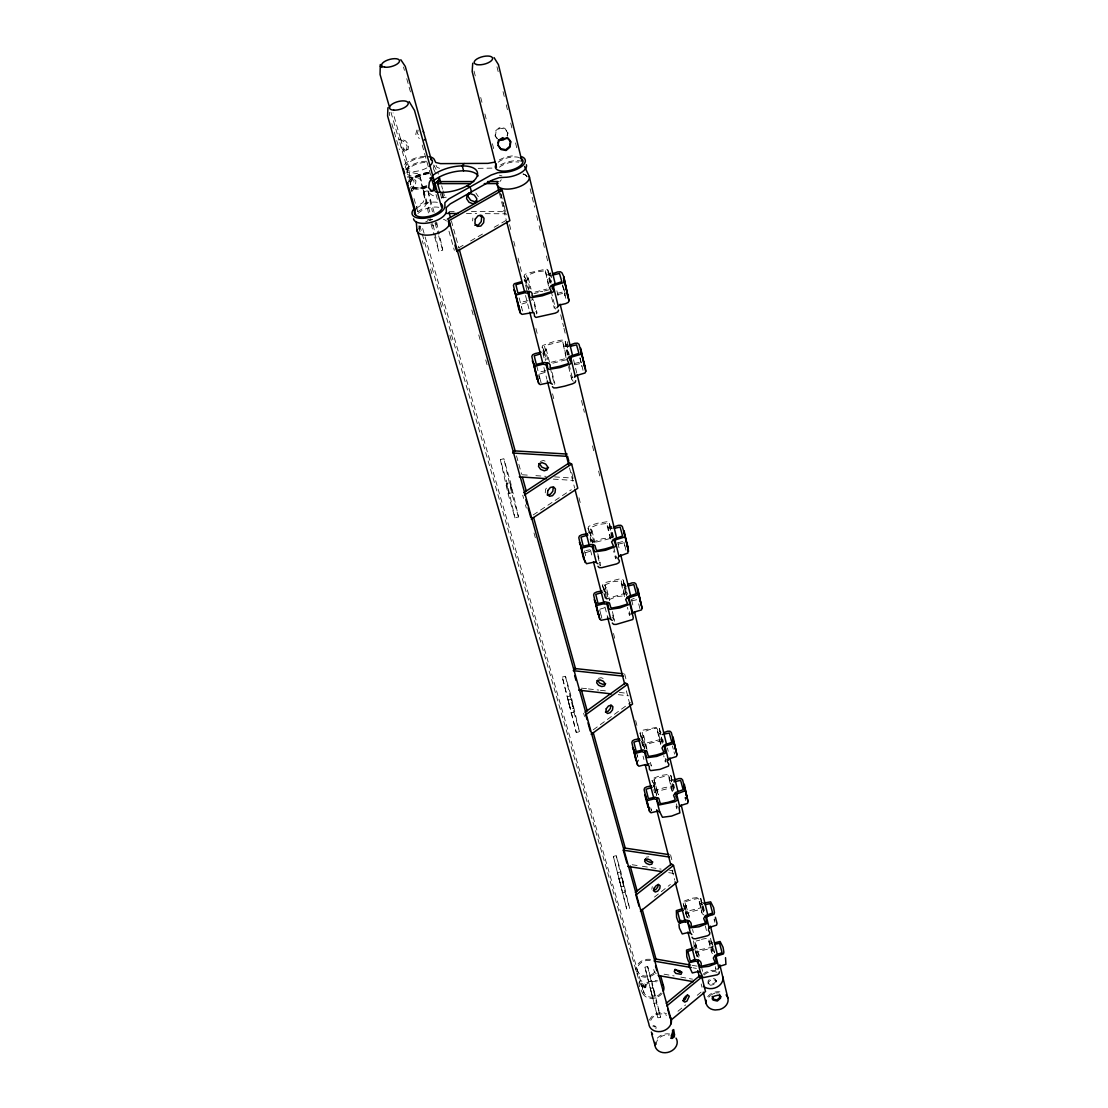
<?xml version="1.0" encoding="UTF-8"?>
<svg xmlns="http://www.w3.org/2000/svg" width="1108" height="1108" viewBox="0 0 1108 1108"><rect width="100%" height="100%" fill="white"/><g stroke="black" fill="none" stroke-linecap="round" stroke-linejoin="round"><path stroke-width="0.75" stroke-dasharray="5 3.75" d="M568.044 355.377L565.191 341.236L563.82 340.087L561.05 340.156L552.878 341.901L542.726 345.474L542.089 347.136L545.482 360.516M566.022 357.676L562.739 341.873L561.382 341.416L545.51 345.461L544.54 346.513L547.934 359.906M550.219 282.194L547.864 270.075L546.479 268.981L527.297 273.274L524.749 274.535L524.084 276.169L527.394 289.174M548.502 286.099L545.344 270.74L535.552 272.125L526.619 275.532L530.317 290.171M400.999 146.962L403.672 151.145L406.428 150.148L407.162 145.979L404.032 141.796L400.265 139.345L398.977 139.58L407.135 168.208L407.924 177.696M431.788 222.279L432.577 226.004L436.538 224.592M639.551 982.38L642.363 987.657L644.953 987.92C641.255 978.267 634.926 979.555 642.709 993.28M714.272 920.388L714.383 918.934M472.631 220.935L472.867 217.985M713.483 978.406L715.339 979.237L716.627 981.813L714.937 984.139L712.818 984.721L710.699 985.247L708.164 984.043L708.012 981.162L709.245 979.527M708.164 984.043L708.331 982.2L711.475 979.347L715.602 980.289L716.627 981.813M685.187 798.646L685.326 797.178M654.509 1026.936L653.817 1025.814L652.709 1026.091M655.908 1028.723L656.088 1026.977L653.817 1025.814M545.233 492.852L545.621 489.168L548.128 486.121M497.243 138.929L495.124 135.868L495.788 130.647L499.736 127.309L504.791 128.279L507.838 132.517L507.478 136.229M495.387 136.783L496.038 131.506L499.971 128.099L505.054 129.124L508.129 133.431M408.963 180.853L409.337 178.263L412.772 177.612L415.957 180.881L415.223 186.144L412.827 190.327L411.331 190.95M651.85 889.308L652.252 886.608M697.001 956.786L694.591 945.29L693.788 947.257M687.099 917.729L683.165 903.131L683.511 901.372L691.226 898.353L699.688 897.314L700.852 898.671L704.106 913.047M684.356 906.926L684.578 905.776M697.209 955.636L695.81 952.991L696.143 951.246L697.929 950.096L711.876 947.298L714.605 952.811L713.524 948.365M693.525 940.9L694.314 947.077M687.32 916.579L685.907 913.948L686.254 912.189L688.082 911.025L700.173 907.992L702.334 908.145L703.497 909.516M406.428 150.148L408.021 149.289L408.894 145.037L405.625 140.938L400.542 138.777L393.063 112.822M418.145 130.052L417.439 133.459L420.015 136.713M653.485 782.996L656.601 795.322L652.016 780.392L653.485 782.996L652.557 784.99L654.274 785.627L656.615 794.865M644.953 987.92L646.283 985.815L645.23 984.403L640.881 980.428L639.358 981.189M653.734 969.528L654.482 972.201L657.833 975.082M655.147 792.705L655.548 790.946L657.501 789.755L663.734 787.802L670.409 786.5L672.708 786.611L673.913 787.968L674.066 790.558L670.908 775.614L669.689 774.27L660.673 775.475L652.432 778.633M507.062 135.868L507.838 132.517M641.269 736.972L640.05 733.233L640.479 731.474L642.515 730.269L658.166 727L659.399 728.344L662.695 743.884L659.399 728.344M644.801 748.745L643.332 746.141L643.762 744.396L645.77 743.191L658.969 739.853L661.324 739.95L662.556 741.294M716.28 980.552L714.632 983.073L712.513 983.641L710.408 984.181L707.818 982.768M603.777 589.179L602.572 585.523L603.084 583.791L605.273 582.559L619.552 578.93L622.073 578.972L623.361 580.246L626.99 595.19L625.715 593.902L623.208 593.86L606.852 598.694M612.835 537.02L609.386 522.851L608.084 521.591L597.932 523.142L590.841 525.303L588.583 526.549L588.057 528.267L589.581 530.746L588.473 532.713L590.37 533.253L592.766 542.698M543.266 350.516L543.654 349.435L542.089 347.136M524.084 276.169L525.663 278.385L523.059 281.155M698.719 957.298L699.051 955.193L695.021 942.202L695.672 941.149L699.813 940.11M688.857 918.241L689.19 916.122L685.035 902.674L685.714 901.607L691.586 899.751L697.888 898.546L698.982 899.17L702.167 913.698L704.051 915.042M411.151 190.327L413.395 186.144L413.976 180.895L410.943 177.626L412.772 177.612M677.113 806.749L676.725 808.895L675.589 804.27M699.051 955.193L697.638 952.548L698.289 951.495L710.131 948.517L711.197 949.14L711.738 952.838L713.594 954.182M400.542 138.777L408.866 167.654L410.749 184.898M689.19 916.122L687.777 913.491L688.442 912.424L700.533 909.377L701.627 910M629.953 613.555L629.469 615.674L627.433 607.35M657.404 1038.21L657.653 1037.808A11.357 9.293 -16.8 0 1 669.634 1034.013M616.09 556.756L615.577 558.861L613.638 550.953M671.919 788.48L668.9 776.14L667.75 775.545L654.759 778.827L654.025 779.894L658.595 794.838L657.141 792.206L657.861 791.14L670.769 787.885L671.919 788.48L672.431 792.165M647.003 749.396L645.368 745.642L646.116 744.576L652.515 742.582L659.343 741.238L660.52 741.82L661.005 745.49M645.368 745.642L642.114 732.72L649.288 729.646L656.171 728.288L657.349 728.87L660.52 741.82M713.22 951.273L710.699 940.9L712.084 942.437L711.073 943.808L713.233 952.7M684.675 909.336L686.461 905.319M572.199 376.955L571.576 378.991L573.224 381.374L569.055 364.324M604.788 584.969L612.53 581.783L621.159 580.814L624.801 595.758L616.242 596.7L608.555 599.885L604.788 584.969L606.311 587.489L609.649 600.758M554.983 306.459L554.332 308.467L551.119 295.324M609.705 538.654L595.135 542.352L594.29 543.419L590.315 527.713L598.278 524.472L607.129 523.433L610.979 539.181M666.531 758.994L665.299 762.165L663.706 755.67M673.664 790.392L671.406 781.126L672.542 779.727M653.512 786.555L655.493 782.511M641.546 739.368L643.734 736.46L642.114 732.72M604.026 591.52L606.311 587.489M623.361 580.246L623.444 582.78L625.023 584.221L623.735 585.633L626.172 595.605M590.37 533.253L591.977 531.286L590.315 527.713M543.432 352.732L546.216 349.865L544.54 346.513M531.369 300.254L532.449 299.271M525.386 281.598L528.281 278.773L526.619 275.532M585.066 552.864L590.19 551.23M677.944 1011.258L685.644 1004.887M697.209 995.303L701.059 992.117M654.44 897.092L670.382 884.475M593.237 729.826L630.452 702.583M533.239 514.915L571.312 489.708M458.767 247.79L464.668 244.369M470.568 240.948L483.864 233.262M494.196 227.278L507.478 219.592M592.558 542.255L601.852 538.862L611.921 537.338M398.977 139.58L400.57 138.722M645.992 987.076L643.388 986.826L641.172 983.059L421.705 225.132M416.913 129.982L415.722 134.387L419.323 138.555M408.021 149.289L405.14 150.356L403.007 147.35M631.435 599.47L634.219 598.389M631.795 600.868L637.432 599.58M617.738 542.795L624.635 541.078M618.084 544.18L623.873 542.837L624.732 545.953M574.387 363.535L581.866 361.665M574.733 364.851L580.994 363.382L581.825 366.319M557.421 293.343L565.108 291.404M557.753 294.617L564.194 293.094L565.011 295.961M540.399 461.44L543.377 460.457L546.978 461.856M545.856 370.668L539.915 371.969M528.031 300.711L521.923 302.055M426.829 185.687L422.148 186.92L423.547 191.836L428.228 190.604A26.093 11.8 -15.1 0 0 436.704 196.725M428.422 212.916L423.644 190.299L426.261 189.62M434.682 236.918L438.782 251.253L442.757 250.2L439.557 235.45M500.345 459.612L503.849 458.698L510.594 482.506L518.502 516.937L514.957 517.879L508.087 493.836L500.345 459.612L507.132 483.42L514.957 517.879M506.314 483.6L508.891 493.476L506.314 483.6L510.594 482.506M508.087 493.836L512.408 492.548L509.832 482.673L512.408 492.548M562.296 677.099L565.454 676.268L570.966 695.741L579.484 731.682L576.285 732.526L562.296 677.099L576.285 732.526M567.836 696.572L570.966 695.741M568.072 700.131L571.243 699.3L572.573 703.982L573.598 708.303L570.426 709.134L568.072 700.131L570.426 709.134M570.703 712.97L573.93 712.112L565.454 676.268M613.361 856.415L616.242 855.653L620.84 871.871L629.635 908.283L626.726 909.059L613.361 856.415L626.726 909.059M617.973 872.619L620.84 871.871M621.823 877.675L623.984 885.957L621.089 886.719L618.915 878.436L621.823 877.675L622.931 881.58M622.087 892.826L625.023 892.051L616.242 855.653M644.911 967.173L647.626 966.467L651.684 980.829L660.562 1017.186L657.82 1017.906L644.911 967.173L657.82 1017.906M648.997 981.536L651.684 980.829M652.349 996.314L650.313 988.488L653.028 987.768L655.077 995.593L652.349 996.314L651.365 992.865M653.72 1003.571L656.49 1002.851L660.562 1017.186M654.025 1026.354L655.147 1026.063M535.025 292.069L546.937 289.022M533.945 293.662L538.156 292.581M544.305 291.002L548.751 289.867M551.188 362.261L565.565 358.59M552.878 363.175L565.897 359.851M598.375 678.318L601.132 677.681L604.4 678.982M526.674 302.539L520.94 304.298L521.688 307.345M544.554 372.523L538.987 374.255L539.444 378.77L538.654 375.695M585.855 550.496L589.844 549.845M604.622 607.724L599.622 609.317L600.453 612.669M646.186 857.204L648.748 856.803M540.399 291.667L542.809 291.39M491.938 168.097L477.354 168.361M701.419 939.321L707.583 938.157L708.663 938.767L711.197 949.14M449.183 211.365L457.729 211.406M471.412 211.489L505.594 211.683M466.44 213.553L476.717 213.609M485.262 213.664L505.802 213.789M522.297 474.764L527.394 475.11M535.898 475.664L546.092 476.343M554.596 476.897L573.279 478.13M553.308 479.099L573.722 480.456M551.008 275.407L546.618 274.729L545.302 273.053M568.321 346.749L564.027 345.987L562.726 344.242M581.548 688.137L586.7 688.719M588.417 688.913L598.722 690.076M600.439 690.284L607.322 691.06M619.344 692.417L627.931 693.4M618.264 694.674L628.582 695.838M612.475 528.751L607.544 526.979L607.129 523.433M632.183 864.739L640.701 866.027M642.405 866.29L661.13 869.129M669.634 870.417L673.041 870.93M668.706 872.661L673.816 873.436M626.422 586.243L621.602 584.415L621.159 580.814M692.195 965.317L697.251 966.176M693.012 967.824L696.392 968.406M664.094 974.195L674.149 975.954M680.838 977.117L692.555 979.167M550.787 273.87L547.837 272.402M568.072 345.156L565.191 343.618M612.198 527.076L609.912 526.231L609.386 522.851M611.99 617.488L614.123 618.749L614.552 622.447L612.031 612.461M661.13 734.258L657.847 732.54L657.349 728.87M671.406 781.126L669.412 779.81L668.9 776.14M439.599 168.319L437.078 167.35L435.998 165.217M702.583 904.668L699.508 902.854L698.982 899.17M712.222 944.293L709.203 942.465L708.663 938.767M535.829 311.445L537.131 313.19L533.405 298.44M553.598 381.789L554.886 383.59L551.77 371.235M495.124 135.868L497.34 138.431M475.886 193.027L478.337 196.642M417.813 211.711A16.939 7.825 -15.5 0 1 420.361 210.063L424.35 207.473L426.081 203.844L421.068 180.092L419.046 174.081L412.315 172.682A16.274 7.16 -15.4 0 1 407.287 172.059M421.068 180.092L418.173 177.834L413.713 177.557A16.232 7.188 -15.4 0 1 407.425 176.463M433.796 164.967L438.477 174.15M433.408 168.651L436.358 174.829M659.537 730.92L661.033 732.43L659.869 733.828L662.238 743.551M671.06 778.218L671.49 779.132M700.852 898.671L701.045 901.275L702.458 902.826L701.406 904.197L703.677 913.491M650.313 988.488L651.296 991.937M655.077 995.593L653.028 987.768M618.915 878.436L621.089 886.719M599.816 562.061L600.217 565.717L597.434 554.665M623.984 885.957L622.876 882.051M650.992 764.935L651.338 766.057L649.704 759.576M573.598 708.303L571.243 699.3M435.666 222.126L436.524 224.966M391.844 123.694L399.379 149.677M419.821 225.741L421.76 232.389M422.245 234.051L639.441 982.007M422.3 240.755L423.27 244.079M430.527 269.009L432.951 277.319M440.208 302.249L442.632 310.559M449.89 335.489L452.299 343.799M390.986 112.31L399.074 140.287M412.079 191.878L410.154 185.23A14.182 6.343 -15.4 0 0 426.691 186.559M414.004 198.526L418.81 215.146M641.172 983.059L643.997 992.796M423.644 190.299L431.192 216.78M431.04 224.176L434.225 235.325M434.128 212.445L427.563 189.274L432.425 211.863M435.07 223.11L438.228 234.273M438.685 235.866L442.757 250.2M518.502 516.937L511.674 492.894L503.849 458.698M573.93 712.112L579.484 731.682M625.023 892.051L629.635 908.283M471.786 309.949L473.642 316.611M478.753 334.921L480.609 341.583M485.706 359.878L487.562 366.54M534.001 532.962L535.856 539.624M403.506 67.02L404.434 70.358M406.761 78.682L411.414 95.343M448.975 231.184L454.335 250.353M522.727 495.221L523.627 498.434M525.427 504.86L526.328 508.073M583.625 713.247L584.539 716.516M422.19 145.037L430.86 175.992M436.04 194.468L437.84 200.88M441.663 185.825L442.577 189.149M443.048 190.825L444.89 197.487M451.358 220.824L458.754 247.499M516.508 455.859L521.591 474.196M442.424 193.166L444.266 199.772M441.621 193.111L443.477 199.772M440.375 193.568L442.674 201.836M672.418 745.989L673.29 749.202M674.01 751.875L674.634 754.16M519.181 297.941L522.561 311.029M536.715 365.903L541.092 382.842L540.358 379.85M584.456 550.884L586.478 558.764M599.747 610.189L601.893 618.486L601.104 615.3M636.2 751.473L638.707 761.168M650.756 807.884L651.559 810.973L650.742 807.69M624.663 673.941L626.74 682.126M670.589 854.836L672.251 861.373M526.826 290.047L524.347 280.269L526.411 280.684L528.474 288.842M542.823 353.023L544.527 359.726M590.065 539L590.869 542.144M603.874 593.334L605.564 599.954M641.394 741.044L643.042 747.512M653.734 789.602L654.523 792.691M509.514 224.592L511.647 232.971M513.766 241.35L515.899 249.729M518.032 258.109L521.439 271.515M535.926 328.48L538.059 336.86M552.546 393.839L554.249 400.528M578.972 497.714L580.675 504.417M613.486 633.444L615.189 640.147M635.646 720.574L637.349 727.277M500.982 194.08L503.42 203.637M503.821 205.229L506.259 214.8M500.539 193.124L505.4 212.196M571.686 472.437L573.321 478.85M499.431 193.277L506.273 220.09M525.511 295.476L529.361 310.545M543.889 367.51L546.881 379.241M569.54 468.019L574.664 488.129M590.481 550.108L592.614 558.487M605.01 607.073L607.572 617.114M626.38 690.838L629.801 704.231M643.056 756.168L643.914 759.52M672.127 870.085L674.689 880.14M701.184 983.973L702.015 987.256M528.197 277.748L531.064 289.16M546.119 348.826L549.499 362.219M591.852 530.178L595.038 542.768M597.78 553.668L600.162 563.141M612.378 611.533L614.469 619.843M643.596 735.324L646.85 748.246M692.555 929.446L693.331 932.534M532.103 295.905L536.66 313.966M550.177 367.496L554.471 384.518M701.516 966.91L702.638 971.342M654.025 779.894L657.141 792.206M685.035 902.674L687.777 913.491M695.021 942.202L697.638 952.548M474.03 71.05L475.706 77.657M480.72 97.49L482.396 104.097M484.902 113.999L486.564 120.606M492.423 143.735L493.669 148.694M544.416 351.804L546.549 360.183M604.885 590.592L606.99 598.874M642.335 738.44L644.787 748.135M685.367 908.408L687.722 917.687M697.625 956.8L695.381 947.936L696.433 944.847M525.663 278.385L528.544 289.784M543.654 349.435L546.202 359.491M589.581 530.746L592.766 543.322M604.095 588.043L607.032 599.636M641.532 735.823L644.399 747.138M588.057 528.267L591.644 542.408M602.572 585.523L606.353 600.425M640.05 733.233L643.332 746.141M683.165 903.131L685.907 913.948M694.688 948.559L695.81 952.991M637.225 755.033L637.779 757.318M547.864 270.075L551.05 283.122M565.191 341.236L568.459 354.657M670.908 775.614L673.913 787.968M710.505 938.296L713.026 948.67M609.455 525.358L612.53 537.962M623.444 582.78L626.685 596.076M701.045 901.275L703.691 912.119M549.997 283.177L548.003 275.006L549.526 273.634L551.507 281.806M567.434 354.685L565.385 346.292L566.853 344.907L569.304 354.989M612.031 537.629L609.732 528.17L611.048 526.757L613.735 537.809M496.98 66.771L498.586 73.391M503.032 91.604L504.251 96.576M506.259 104.858L508.281 113.127M510.705 123.071L512.325 129.691M515.552 142.932L516.757 147.904M551.161 291.03L555.579 309.132M613.694 547.158L616.394 558.252M629.427 611.602L630.23 614.926M665.243 758.329L666.033 761.584M676.351 803.854L677.113 806.943M545.344 270.74L548.529 283.786M562.739 341.873L566.423 356.97M568.556 366.596L571.576 378.991M705.325 925.859L706.461 930.498M715.311 966.661L716.031 969.625L715.865 968.461M607.198 525.926L610.273 538.543M621.242 583.348L624.496 596.63M657.487 731.446L660.659 744.396M669.052 778.716L672.071 791.07M699.162 901.746L701.821 912.59M708.857 941.357L711.391 951.73M647.626 966.467L656.49 1002.851M556.895 290.781L558.931 299.188M573.556 359.698L576.797 373.147M617.835 542.906L619.469 549.637M631.657 600.065L633.277 606.782M667.418 747.969L668.221 751.335M530.136 188.776L534.61 207.251M536.646 215.658L538.696 224.065M539.097 225.741L540.316 230.783M543.169 242.555L544.402 247.596M546.438 255.99L548.474 264.397M550.51 272.803L552.546 281.197M560.703 314.81L563.557 326.569M563.958 328.259L565.191 333.3M567.227 341.693L569.263 350.1M581.492 400.514L584.345 412.273M592.503 445.887L594.123 452.604M598.611 471.094L599.83 476.135M625.023 584.221L627.447 594.193M662.612 738.898L663.401 742.138M673.664 784.353L674.412 787.442M703.206 905.915L704.716 912.106M712.084 942.437L713.164 946.883M564.014 288.786L565.191 293.703M562.615 284.95L566.146 299.742M580.052 357.967L581.534 364.158M581.908 365.709L583.016 370.349M624.843 545.51L625.978 550.26M639.925 608.68L637.82 600.342M685.007 797.441L685.741 800.544M714.078 919.197L714.826 922.299M562.545 285.199L564.9 295.047M579.913 357.939L581.769 365.682M623.929 542.2L624.69 545.371M436.704 222.348L439.197 233.816M433.186 225.007L434.585 231.572M434.932 233.206L438.782 251.253M419.683 175.203L424.669 198.886L422.937 202.515L418.935 205.105A16.966 7.798 -15.5 0 0 416.373 206.753M418.866 225.907L419.198 229.051M389.476 112.31L389.49 115.578M650.756 1020.357A10.069 8.144 -16.7 0 1 666.684 1015.288M649.426 1020.108A11.496 9.293 -16.7 0 1 666.448 1013.682M656.255 1044.664A9.944 8.13 -16.8 0 1 669.19 1035.149M427.148 187.377A16.191 7.244 -15.4 0 1 410.736 187.972M408.575 181.92A16.191 7.244 -15.4 0 1 431.857 172.737M410.015 182.709A14.182 6.343 -15.4 0 1 429.267 173.679M654.232 974.167A11.177 8.781 -16.4 0 1 642.058 976.702L638.665 974.915A11.177 8.781 -16.4 0 1 637.1 973.129M636.56 972.104A11.177 8.781 -16.4 0 1 639.828 962.243A11.177 8.781 -16.4 0 1 651.919 959.708M655.008 971.716A9.778 7.687 -16.4 0 1 641.989 975.414A9.778 7.687 -16.4 0 1 638.582 965.331A9.778 7.687 -16.4 0 1 651.31 960.761M406.013 169.399A16.232 7.188 -15.4 0 1 426.815 161.228M446.233 197.238A26.093 11.8 -15.1 0 1 438.228 197.002M433.74 165.812A13.892 6.149 -15.4 0 1 433.38 168.097M428.173 172.806A13.892 6.149 -15.4 0 1 407.287 173.873M406.885 172.876A13.892 6.149 -15.4 0 1 425.887 162.391M404.614 164.552A16.274 7.16 -15.4 0 1 425.458 156.38M426.802 167.931A13.919 6.136 -15.4 0 1 405.874 169.012M405.473 168.028A13.919 6.136 -15.4 0 1 424.53 157.544M500.581 164.884A16.578 7.493 -14.3 0 1 523.156 161.74M501.952 175.895A14.182 6.413 -14.3 0 1 499.403 175.189M499.445 167.183A14.182 6.413 -14.3 0 1 518.752 162.1M499.334 159.926A16.606 7.479 -14.3 0 1 515.289 155.729M498.185 162.225A14.21 6.399 -14.3 0 1 518.932 157.419M417.965 213.47A14.487 6.69 -15.5 0 1 438.782 207.307M416.525 208.512A14.515 6.676 -15.5 0 1 437.383 202.335M499.93 181.657A14.182 6.482 -14.3 0 1 501.315 179.773M522.99 174.067A14.182 6.482 -14.3 0 1 526.992 177.086M427.494 219.966A16.883 7.881 -15.5 0 1 430.569 218.899M418.921 229.107A14.792 6.897 -15.5 0 1 420.209 226.143M425.694 221.891A14.792 6.897 -15.5 0 1 428.2 220.741M429.53 220.257A14.792 6.897 -15.5 0 1 432.314 219.426M420.084 231.558A14.487 6.759 -15.5 0 1 420.472 226.143M429.599 220.367A14.487 6.759 -15.5 0 1 432.328 219.564M443.477 219.329A14.487 6.759 -15.5 0 1 446.413 220.991M660.95 992.934A9.667 7.687 -16.5 0 1 648.083 996.591A9.667 7.687 -16.5 0 1 644.69 986.522A9.667 7.687 -16.5 0 1 657.252 981.993M662.072 993.447A11.038 8.781 -16.5 0 1 647.391 997.615A11.038 8.781 -16.5 0 1 643.513 986.12A11.038 8.781 -16.5 0 1 657.847 980.94M523.184 173.928A14.473 6.62 -14.3 0 1 527.269 177.003M703.164 974.32A11.329 9.03 -13.4 0 1 705.325 972.533L709.314 970.774A11.329 9.03 -13.4 0 1 717.735 971.273M704.217 974.943A9.917 7.908 -13.4 0 1 717.001 972.284M708.857 997.2A9.806 7.908 -13.4 0 1 710.491 995.483M711.475 994.762A9.806 7.908 -13.4 0 1 714.923 993.225M716.17 992.976A9.806 7.908 -13.4 0 1 718.704 992.851M707.707 996.688A11.191 9.03 -13.4 0 1 722.956 992.685M425.86 187.667A16.191 7.244 -15.4 0 1 411.026 187.737M408.963 181.67A16.191 7.244 -15.4 0 1 429.572 172.488M426.885 186.269A13.892 6.219 -15.4 0 1 410.528 182.903A13.892 6.219 -15.4 0 1 429.599 173.624"/><path stroke-width="1.5" d="M380.279 64.486L380.058 74.458L389.559 107.365M387.911 107.739L387.592 115.966L415.763 215.271M472.728 63.225L472.174 71.549L496.481 167.336M725.518 957.672L725.92 964.348L719.549 966.328L717.887 969.181M651.587 785.863L646.684 786.86L644.634 787.982L644.094 789.755L649.593 811.458L650.908 812.787L657.058 811.278L659.634 811.665L662.459 817.275L671.559 816.097L679.883 812.884L678.982 807.233L680.617 805.502L687.569 803.383L688.082 801.596L682.597 779.88L681.254 778.578L678.913 778.564L673.581 780.087M687.14 798.162L684.342 784.312M667.625 760.49L669.287 758.745L676.42 756.57L676.946 754.783L671.323 732.499L669.966 731.225L667.57 731.211L663.664 732.776M676.019 751.362L673.082 736.917M553.197 487.603L552.809 491.26L550.316 494.32L547.186 494.971M649.593 811.458L648.125 805.488M648.845 765.628L645.175 764.672L638.859 766.224L637.529 764.908L636.061 758.952M635.881 760.434L631.879 742.623L632.446 740.864L634.552 739.715L639.579 738.69M610.827 705.284L610.411 708.4L608.181 711.197L605.425 712.042M631.989 613.971L633.818 612.212L641.49 609.912L642.086 608.14L636.006 584.041L634.593 582.822L632.017 582.877L627.821 584.498M641.158 604.788L637.793 588.348M597.946 566.313L599.248 567.628L601.866 567.656L616.685 563.889L618.957 562.629L619.455 560.856L617.862 558.293L618.943 556.299L627.931 553.031L627.862 546.535L622.322 526.48L620.868 525.289L618.236 525.358L613.915 527.006M468.656 193.014L468.116 196.615L470.581 200.216L474.584 201.711L476.717 200.728M627.654 547.975L624.109 530.718M658.207 884.295L657.792 886.982L655.77 889.558L653.304 890.527M670.742 1024.097L671.323 1020.385L449.682 223.013M612.253 620.411L609.58 618.583L601.132 620.3L599.733 619.04L598.306 613.209M598.085 614.663L593.625 594.954L594.276 593.209L596.547 592.032L601.935 590.91M687.417 994.665L685.118 999.555L682.833 1000.566M597.891 563.723L595.162 561.936L586.492 563.723L583.417 558.169L578.791 537.699L579.47 535.953L581.811 534.776L587.351 533.599M719.341 971.882L719.023 973.669L717.222 974.832L703.054 977.671L700.339 972.007L697.971 971.577L692.32 972.949L689.481 967.076L689.038 963.323M574.429 377.26L576.506 375.515L585.052 372.994L585.786 371.291L585.163 366.776L578.972 344.256L577.448 343.161L574.623 343.328L569.914 345.045M584.899 368.161L580.758 348.231M556.881 307.83L559.443 305.005L565.62 303.647L568.238 302.415L569.013 300.753L563.764 276.668L561.978 272.817L560.426 271.779L557.518 271.972L552.67 273.718M568.141 297.706L563.764 276.668M552.421 384.227L549.54 382.606L540.178 384.601L538.696 383.465L537.366 377.994M497.935 142.946L498.586 140.12M537.048 379.379L531.826 356.43L532.629 354.754L535.178 353.549L541.161 352.233M558.543 310.129L557.906 311.819L555.343 313.121L535.912 317.442L534.527 316.265L534.139 313.01L532.906 312.553L522.02 314.381L520.511 313.301L518.89 309.34L518.489 304.935M518.89 309.34L513.419 285.379L514.264 283.731L521.369 281.709M712.167 996.314L712.846 999L717.028 999.97L720.228 997.062L719.563 994.375M637.599 589.788L638.513 593.126L637.903 594.885L630.189 597.212L628.347 598.971L629.635 602.697L629.15 604.483L619.884 607.918L609.829 609.386L608.527 608.057L608.015 604.525L604.082 603.666L597.267 605.356L594.207 599.747M684.204 785.78L684.619 791.001L676.642 794.02L675.741 796.043L677.265 798.716L676.863 800.516L674.869 801.735L659.329 804.934L656.49 799.325L653.914 798.951L647.723 800.475L646.407 799.145M672.93 738.385L673.332 743.579L666.143 745.753L664.468 747.498L665.326 753.135L656.753 756.404L647.363 757.664L646.116 756.279L645.562 752.692L641.864 751.723L635.521 753.288L632.529 747.512M575.703 380.75L575.107 382.468L572.628 383.77L564.831 386.11L556.562 387.855L553.765 387.925L552.393 386.706M623.887 532.145L624.801 535.441L624.164 537.2L616.228 539.568L614.331 541.327L615.619 545.011L615.106 546.784L605.577 550.26L595.259 551.826L593.943 550.51L593.445 547.02L589.428 546.216L582.42 547.961L579.346 542.435M580.481 349.602L581.368 352.704L580.62 354.408L572.005 356.942L569.914 358.673L569.526 359.781L571.174 362.15L570.578 363.867L560.219 367.51L549.056 369.352L547.684 368.147L547.283 364.837L542.975 364.2L535.386 366.097L532.269 360.931M626.906 863.187L623.292 850.196L624.275 847.98L668.941 854.6M563.46 278.011L564.318 281.03L563.543 282.692L554.665 285.282L552.476 287.014L552.075 288.094L553.737 290.379L553.1 292.055L542.408 295.781L530.926 297.733L529.541 296.57L529.167 293.343L524.763 292.789L516.937 294.756L515.428 293.675L513.807 289.756M708.566 928.878L710.076 927.161L716.585 925.152L717.028 923.38L715.38 917.244M714.826 944.307L719.563 943.268L722.07 952.658L715.214 955.207L713.33 958.088L714.951 961.966L714.314 963.046L702.237 966.079L701.142 965.428C702.417 959.777 695.007 957.991 691.475 961.232L690.215 960.816L687.874 951.384L693.47 949.598M705.242 904.682L710.09 903.602L712.596 912.992L705.588 915.596L703.649 918.49L705.284 922.355L704.619 923.449L692.278 926.551L691.17 925.914C692.458 920.139 684.855 918.532 681.309 921.759L680.035 921.344L677.694 911.912L683.414 910.084M698.746 960.276L697.708 961.675L700.339 972.007M688.747 920.762L687.68 922.161L690.423 932.978L691.835 934.556M464.141 163.499L462.285 165.895L463.601 170.826M439.918 191.906L437.605 183.637L439.211 181.587L473.753 181.546M673.886 781.832L680.631 780.378L683.165 789.713L675.658 792.442L673.539 795.378L675.229 799.214L674.495 800.308L668.124 802.303L661.31 803.632L660.133 803.023L658.803 798.342L655.16 797.192L648.374 798.646L646.047 789.256L652.169 787.331M657.653 797.912L656.49 799.325L659.634 811.665M662.404 734.507L669.315 733.011L671.836 742.305L664.149 745.075L661.961 748.025L663.664 751.847L662.903 752.941L656.379 754.977L649.399 756.349L648.208 755.739L646.864 751.085L643.152 749.964L636.2 751.473L633.887 742.125L640.161 740.158M648.969 763.606L647.792 765.032L644.51 752.083L645.687 750.67M628.167 585.897L633.859 584.595L636.338 593.68L628.056 596.589L625.66 599.539L627.391 603.251L626.56 604.359L619.524 606.519L612.031 608.043L610.771 607.475L609.442 602.918L605.508 601.893L598.043 603.555L595.785 594.414L602.53 592.323M608.195 602.53L606.893 603.957L610.688 618.929M614.261 528.391L620.106 527.048L622.571 536.009L614.054 538.973L611.574 541.923L613.306 545.579L612.447 546.673L605.217 548.889L597.531 550.468L596.229 549.914L594.927 545.427L590.896 544.457L583.224 546.161L581.008 537.131L587.946 534.998M593.653 545.053L592.295 546.479L596.312 562.255M680.478 922.715L681.406 921.759M570.26 346.347L576.562 344.865L578.944 353.327L569.692 356.444L566.922 359.338L568.681 362.773L567.725 363.853L559.872 366.208L551.549 367.981L550.177 367.496L550.205 365.044L548.917 363.258L544.624 362.468L536.314 364.352L534.236 355.82L539.845 354.075M547.56 362.939L546.064 364.352L550.759 382.883M553.003 274.992L559.498 273.454L561.839 281.667L552.296 284.839L549.416 287.706L551.161 291.03L550.164 292.096L542.075 294.506L533.502 296.362L532.103 295.905L532.172 293.509L530.857 291.792L526.466 291.072L517.921 293.038L515.899 284.756L521.674 282.969M529.472 291.501L527.92 292.9L532.906 312.553M670.797 1020.274L705.505 991.521L701.835 977.062L699.951 975.539L666.227 1003.294M666.808 1005.925L701.835 977.062M652.598 1034.304L651.324 1032.06M640.438 911.247L677.667 881.788L673.512 865.431L671.531 863.935L635.299 892.383M673.512 865.431L635.909 894.987L639.081 906.372M591.173 734.355L632.557 704.037L627.557 684.342L625.452 682.916L585.024 712.236M627.557 684.342L585.716 714.743L587.074 719.646M531.231 519.098L577.794 488.226L571.659 464.072L569.387 462.77L523.71 492.686M524.513 494.971L571.659 464.072M498.905 140.01L502.824 137.614M506.827 137.752L502.949 140.12L498.489 139.94M456.718 251.502L509.888 220.672L502.201 190.341L499.763 189.288L447.355 219.149M679.121 921.413L681.018 920.319M502.201 190.341L448.255 221.115L449.585 225.907M717.333 954.694L722.042 953.656M714.466 942.866L720.103 941.495L723.053 947.285L723.884 952.201L723.441 953.96L717.042 955.955L715.56 957.644L716.488 963.295L708.857 966.328L700.436 967.326L697.708 961.675L695.325 961.232L689.647 962.617L688.414 961.273L686.808 956.744L686.544 950.082L692.902 948.116M429.862 178.208L431.317 177.612L433.796 186.435L433.27 190.341L430.25 190.964M682.847 908.602L676.337 910.61L676.572 917.285L678.193 921.814L679.453 923.158L685.256 921.731L687.68 922.161L690.436 927.812L699.037 926.773L706.849 923.698L705.934 918.033L707.444 916.33L713.995 914.308L714.452 912.535L713.635 907.618L710.644 901.829L703.442 903.2M548.502 467.618L545.538 468.587L541.937 467.202L539.818 464.238M670.672 1038.265L672.971 1036.589L672.528 1030.108M494.819 162.128L487.977 163.361L440.582 163.624L435.735 162.474L434.655 160.341A16.274 7.16 -15.4 0 0 428.948 156.63M605.647 683.691L602.89 684.329L599.636 683.027L597.766 680.534M424.253 140.023L425.514 139.096L405.293 66.452L400.805 59.707M652.778 861.941L650.23 862.343L647.238 861.11L645.562 858.991M691.447 960.775L694.688 960.345M681.919 972.118L679.481 972.367L675.118 969.278M474.833 225.284L478.448 224.938L481.246 221.586L481.62 217.182L480.083 215.257M487.562 181.532L497.921 181.518M437.605 183.637L470.457 183.609M484.279 183.596L498.115 183.582M445.901 213.415L457.881 213.498M567.158 454.058L513.987 450.845L512.644 453.02L567.587 456.371L568.819 461.191M519.278 476.842L546.507 478.656M622.987 673.747L574.415 668.456L573.279 670.672L623.582 676.185M578.708 690.159L611.381 693.885M623.292 850.196L669.648 857.093M627.807 866.442L661.891 871.622M690.506 965.026L655.077 958.932L654.191 961.135L691.323 967.533M658.194 975.511L693.386 981.688M551.272 285.767L553.377 286.183L558.169 305.905M568.709 357.372L570.772 357.842L575.274 376.415M613.167 539.915L615.106 540.469L618.943 556.299M627.197 597.531L629.095 598.112L632.737 613.112M711.405 914.058L712.679 914.46M663.36 746.016L665.146 746.654L668.29 759.631M674.897 793.37L676.642 794.02L679.647 806.389M690.423 932.978L688.013 932.548L682.237 933.947L679.37 928.089L678.941 924.321M704.896 916.524L706.544 917.189L709.175 928.033M714.535 956.135L716.156 956.813L718.676 967.187M467.285 185.673L470.138 186.906L471.454 191.892M380.307 66.203L381.886 67.436M612.322 623.028L613.61 624.372L616.159 624.427L632.807 619.497L633.277 617.71L629.635 602.697M567.462 295.324L568.432 296.348M584.207 365.709L585.163 366.776M507.672 137.738L510.442 140.965L509.777 146.284L505.83 149.705L500.719 148.666L498.392 145.425M692.001 937.216L693.179 938.628L695.367 938.795L707.652 935.72L709.494 934.529L709.826 932.742L708.358 930.041M626.934 545.385L627.862 546.535M663.083 985.164L663.332 985.497A11.038 8.781 -16.5 0 1 663.332 991.231M675.284 748.703L676.171 749.908M686.42 795.475L687.279 796.694M409.115 101.534L414.503 110.44L441.483 206.933M494.071 57.602L498.434 64.624L521.785 160.674M667.362 761.653L668.9 764.312L668.498 766.113L659.966 769.381L650.645 770.628L649.413 769.243L649.274 766.584M433.463 178.222L431.566 178.208L429.295 182.432L428.699 187.737L431.718 191.019L434.973 190.341L435.375 185.091M524.513 166.422L529.264 176.491L555.26 284.063M423.27 131.45L423.658 132.406M416.262 221.6L416.885 229.522L648.831 1023.806A11.496 9.293 -16.7 0 0 663.041 1030.98A11.496 9.293 -16.7 0 0 670.285 1016.95M651.684 1033.999L654.87 1044.872M403.201 168.624L404.614 173.485M408.727 187.515L415.001 209.121M439.35 177.488L440.735 182.488M449.045 212.487L450.43 217.487M459.211 249.162L515.123 450.859M522.519 477.52L526.217 490.858M533.599 517.533L575.648 669.218M581.201 689.218L587.198 710.893M593.209 732.554L625.092 847.565M630.175 865.902L637.1 890.915M642.183 909.239L656.047 959.251M660.728 976.12L663.332 985.497M425.514 139.096L431.441 160.369M454.931 245.103L456.261 249.896M525.857 499.805L527.2 504.625M528.101 507.838L530.787 517.491M574.636 675.548L575.994 680.423M587.988 722.915L590.259 731.086M655.52 965.927L656.85 970.719M667.695 1009.111L670.354 1018.681M515.428 293.675L520.511 313.301M533.904 364.975L538.696 383.465M580.994 546.729L585.079 562.476M595.869 604.109L599.733 619.04M634.178 751.986L637.529 764.908M644.759 794.658L647.958 806.97M514.735 290.795L519.804 310.378M533.183 361.997L537.962 380.459M580.232 543.585L584.304 559.318M595.079 600.924L598.957 615.84M633.388 748.717L636.726 761.639M645.604 795.876L648.789 808.189M497.298 184.911L499.002 191.601M506.702 221.766L524.652 292.124M529.776 312.221L543.031 364.158M547.31 380.903L568.681 464.668M575.094 489.805L589.193 545.081M593.472 561.839L604.151 603.721M607.572 617.114L624.677 684.135M629.801 704.231L641.767 751.141M645.188 764.548L653.748 798.051M656.739 809.768L670.839 865.057M675.118 881.816L685.367 922.022M687.943 932.063L695.201 960.553M697.763 970.594L699.48 977.298M703.275 992.172L706.212 1003.668M560.149 304.229L572.739 356.333M577.213 374.823L616.616 537.865M620.688 554.679L630.84 596.7M634.496 611.824L666.601 744.618M669.855 758.052L677.971 791.68M681.226 805.128L708.04 916.053M710.477 926.15L717.388 954.722M719.826 964.805L727.845 997.976M564.318 281.03L569.013 300.753M581.368 352.704L585.786 371.291M624.801 535.441L628.568 551.272M638.513 593.126L642.086 608.14M673.858 741.792L676.946 754.783M685.132 789.215L688.082 801.596M407.051 182.46L407.204 183.512M676.074 1038.141A11.357 9.293 -16.8 0 1 667.473 1052.475A11.357 9.293 -16.8 0 1 655.077 1042.393M439.114 178.679A16.191 7.244 -15.4 0 1 433.962 184.219M408.243 185.853A16.191 7.244 -15.4 0 1 408.09 182.972M433.228 181.061A26.093 11.8 -15.1 0 1 458.504 171.131A26.093 11.8 -15.1 0 1 478.102 175.909M431.843 176.144A26.149 11.773 -15.1 0 1 467.991 166.325A26.149 11.773 -15.1 0 1 471.648 182.792A26.149 11.773 -15.1 0 1 435.319 191.781M431.095 159.095A13.919 6.136 -15.4 0 1 429.392 166.228M526.411 164.746A16.578 7.493 -14.3 0 1 520.303 173.125A16.578 7.493 -14.3 0 1 504.195 177.349L499.099 177.668L492.492 179.981L450.18 203.941L446.289 207.584L446.275 210.201A16.939 7.825 -15.5 0 1 431.538 222.237A16.939 7.825 -15.5 0 1 413.533 218.83M521.951 156.782A16.606 7.479 -14.3 0 1 522.048 166.117A16.606 7.479 -14.3 0 1 502.935 172.377L497.838 172.682L491.218 175.009L448.809 198.955L444.904 202.598L444.89 205.215A16.966 7.798 -15.5 0 1 425.818 218.082A16.966 7.798 -15.5 0 1 413.519 209.454M520.109 157.821A14.21 6.399 -14.3 0 1 519.417 166.394A14.21 6.399 -14.3 0 1 501.716 171.061A14.21 6.399 -14.3 0 1 496.37 164.067M441.164 203.83A14.515 6.676 -15.5 0 1 428.671 216.406A14.515 6.676 -15.5 0 1 415.68 209.467M529.264 176.491A16.537 7.562 -14.3 0 1 512.298 188.679A16.537 7.562 -14.3 0 1 497.727 181.809M448.574 220.132A16.883 7.881 -15.5 0 1 435.984 233.746A16.883 7.881 -15.5 0 1 416.885 229.522M722.679 976.564A11.329 9.03 -13.4 0 1 716.89 987.159A11.329 9.03 -13.4 0 1 703.414 986.3M726.086 994.873A11.191 9.03 -13.4 0 1 719.438 1009.568L715.103 1009.984A11.191 9.03 -13.4 0 1 706.128 1000.122M439.447 178.54A16.191 7.244 -15.4 0 1 434.239 184.08M475.277 219.093L474.916 223.511L477.229 226.392L480.844 226.046L483.656 222.68L484.03 218.276L481.731 215.381L478.102 215.714L475.277 219.093M674.481 1034.595L674.301 1036.853L671.988 1038.528L671.24 1035.869L673.692 1029.581L674.481 1034.595M720.74 996.549L720.532 998.156L717.333 1001.064L713.136 1000.095L712.209 998.793L713.857 996.272L716.003 995.69L718.136 995.15L720.74 996.549M547.864 490.512L547.477 494.182L549.416 496.315L552.56 495.65L555.039 492.603L555.44 488.933L553.515 486.8L550.371 487.451L547.864 490.512M510.733 141.907L510.04 147.142L506.065 150.508L500.968 149.538L497.88 145.287L498.835 140.993L503.06 138.403L507.935 138.597L510.733 141.907M606.242 708.788L605.841 711.904L607.503 713.51L610.273 712.666L612.502 709.868L612.918 706.752L611.256 705.145L608.486 705.976L606.242 708.788M467.091 195.077L466.565 198.678L469.016 202.279L473.033 203.789L476.246 202.307L476.8 198.706L474.335 195.091L470.304 193.581L467.091 195.077M654.205 888.131L653.803 890.832L655.257 892.051L657.723 891.095L659.745 888.505L660.16 885.818L658.72 884.586L656.255 885.555L654.205 888.131M683.774 998.654L683.359 1001.106L684.689 1002.117L686.974 1001.106L689.287 996.217L687.971 995.192L685.672 996.203L683.774 998.654M539.097 463.643L538.516 466.426L540.649 469.39L544.25 470.789L547.214 469.82L547.809 467.022L545.676 464.058L542.075 462.645L539.097 463.643M597.267 680.561L596.658 682.777L598.528 685.256L601.796 686.572L604.539 685.935L605.162 683.719L603.292 681.226L600.024 679.91L597.267 680.561M645.23 859.434L644.607 861.221L646.283 863.34L649.274 864.572L651.823 864.185L652.46 862.398L650.784 860.265L647.792 859.032L645.23 859.434M674.869 969.943L674.246 971.494L675.797 973.406L681.046 974.32L681.669 972.782L680.132 970.857L674.869 969.943M476.842 64.583A9.473 3.836 -14.3 0 0 492.298 59.597A9.473 3.836 -14.3 0 0 481.066 57.104A9.473 3.836 -14.3 0 0 476.842 64.583M393.811 110.149A9.681 4.016 -15.4 0 0 408.229 103.57A9.681 4.016 -15.4 0 0 394.49 102.836A9.681 4.016 -15.4 0 0 393.811 110.149M384.725 67.186A9.266 3.684 -15.4 0 0 399.392 61.646A9.266 3.684 -15.4 0 0 387.565 60.081A9.266 3.684 -15.4 0 0 384.725 67.186"/></g></svg>
